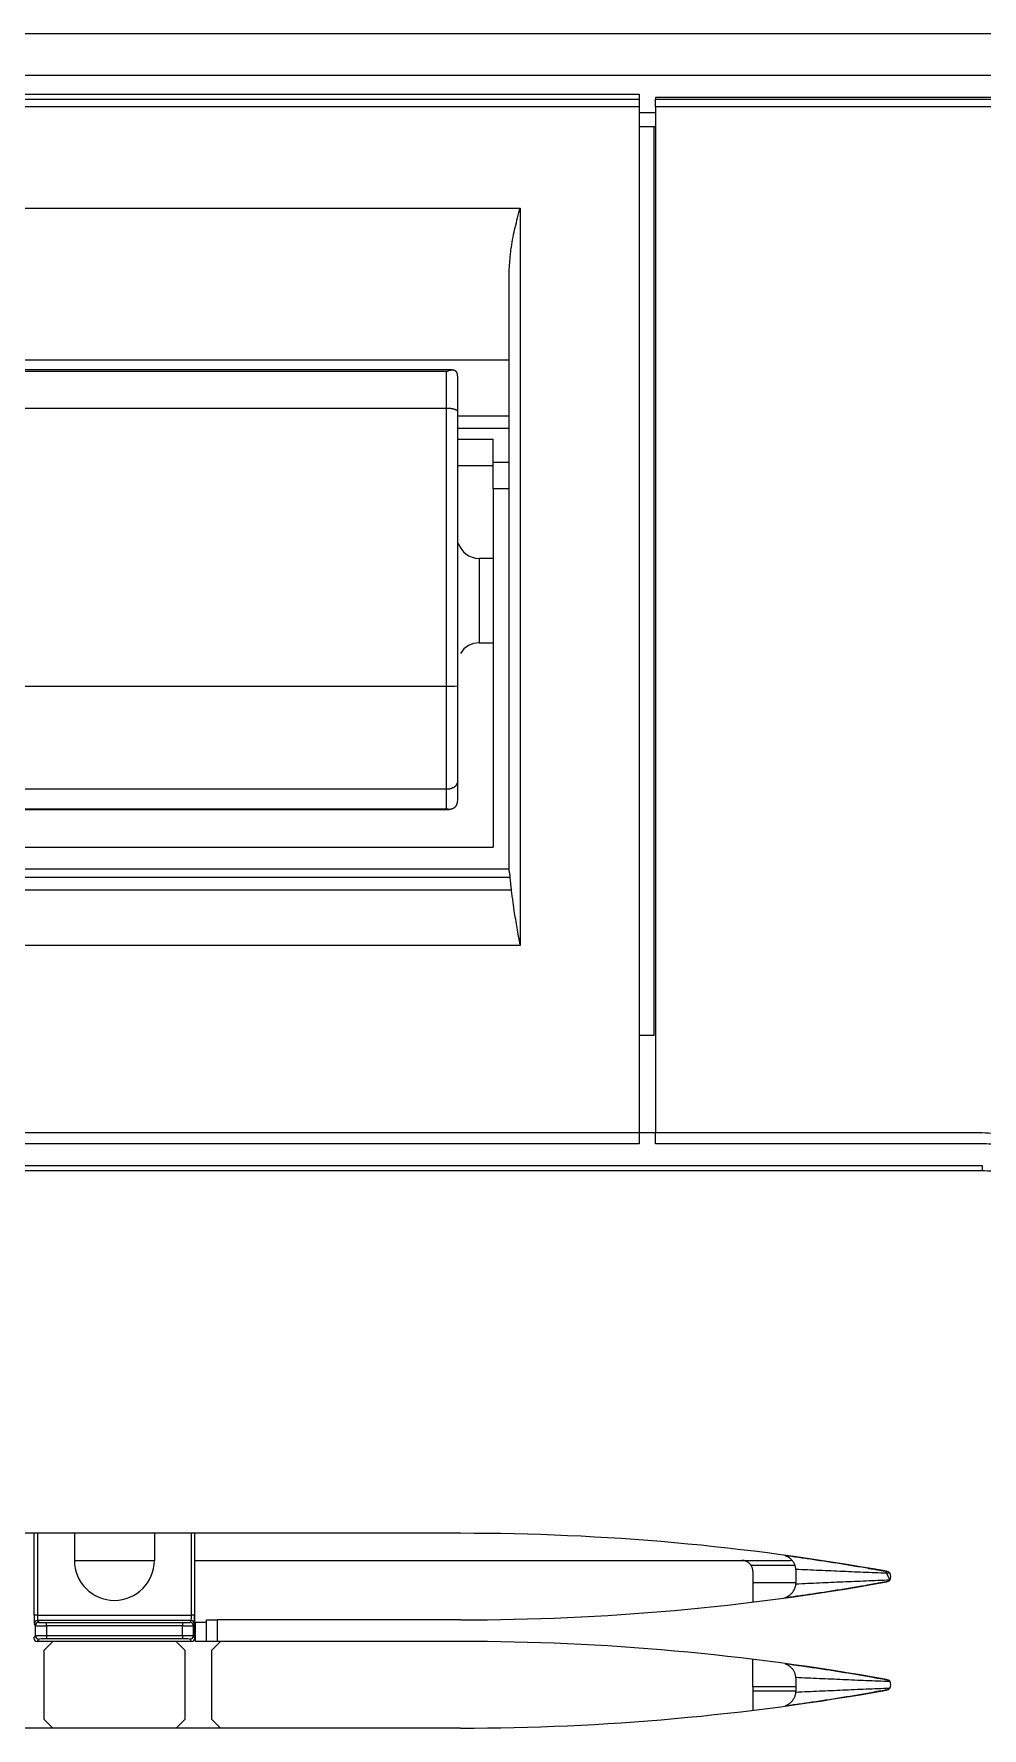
# Model space of a CAD drawing. Header units: metres. Extents: x -101133.8 to -101066.7, y -24899.3 to -24824.7.
# Drawn here: x -101109.7872 to -101109.6996, y -24853.2624 to -24853.1058 of the extents above; entities that cross this region are included whole.
import ezdxf

# ---------------------------------------------------------------- set-up
doc = ezdxf.new("R2010")
doc.units = ezdxf.units.M
doc.header["$LTSCALE"] = 0.2
doc.layers.add('CMT-CVC-MATERIEL', color=30, linetype='Continuous')

# ---------------------------------------------------------------- blocks, each defined once
blk = doc.blocks.new('Cassette 600x600')
at = {"linetype": 'Continuous', "lineweight": 13}
for p, q in [((-19987.53, 565.59), (-20573.93, 565.59)), ((-20573.93, 561.77), (-19987.53, 561.77)), ((-20434.23, 560.01), (-20127.23, 560.01)), ((-20434.23, 559.55), (-20127.23, 559.55)), ((-20127.23, 560.01), (-20127.23, 559.55)), ((-20127.23, 559.55), (-20127.23, 558.84)), ((-19987.53, 559.7), (-20125.73, 559.7)), ((-20125.73, 559.7), (-20125.73, 559.55)), ((-20125.73, 559.55), (-19988.84, 559.55)), ((-20125.73, 558.84), (-20125.73, 559.55)), ((-20127.23, 558.84), (-20434.23, 558.84)), ((-20127.23, 558.84), (-20127.23, 464.01)), ((-20125.73, 558.31), (-20127.23, 558.31)), ((-20125.73, 558.84), (-20125.73, 464.01)), ((-19988.84, 558.84), (-20125.73, 558.84)), ((-20125.83, 557.01), (-20127.23, 557.01)), ((-20125.83, 473.01), (-20125.83, 557.01)), ((-20125.73, 557.01), (-20125.83, 557.01)), ((-20423.23, 549.49), (-20138.23, 549.49)), ((-20138.23, 549.49), (-20138.23, 481.35)), ((-20139.23, 488.26), (-20139.23, 543.91)), ((-20139.23, 535.45), (-20422.23, 535.45)), ((-20144.51, 534.54), (-20416.95, 534.54)), ((-20145.03, 534.38), (-20416.43, 534.38)), ((-20145.03, 531.01), (-20145.03, 534.38)), ((-20144.04, 534.08), (-20144.03, 533.86)), ((-20144.03, 533.86), (-20144.03, 530.71)), ((-20416.43, 531.01), (-20145.03, 531.01)), ((-20145.03, 505.31), (-20145.03, 531.01)), ((-20144.03, 530.71), (-20144.03, 505.34)), ((-20139.23, 530.27), (-20144.03, 530.27)), ((-20139.23, 529.11), (-20144.03, 529.11)), ((-20144.03, 528.12), (-20140.73, 528.12)), ((-20140.73, 526.01), (-20140.73, 528.12)), ((-20144.03, 525.71), (-20140.73, 525.71)), ((-20140.73, 526.01), (-20139.23, 526.01)), ((-20140.73, 523.54), (-20140.73, 526.01)), ((-20140.73, 523.54), (-20140.73, 490.41)), ((-20139.23, 523.54), (-20140.73, 523.54)), ((-20140.73, 517.11), (-20142.03, 517.11)), ((-20142.03, 517.11), (-20142.03, 509.31)), ((-20142.03, 509.31), (-20140.73, 509.31)), ((-20416.43, 505.31), (-20145.03, 505.31)), ((-20145.03, 495.81), (-20145.03, 505.31)), ((-20144.03, 505.34), (-20144.03, 496.41)), ((-20144.03, 496.41), (-20144.03, 494.81)), ((-20416.43, 495.81), (-20145.03, 495.81)), ((-20145.03, 493.96), (-20145.03, 495.81)), ((-20416.69, 493.92), (-20144.77, 493.92)), ((-20416.43, 493.96), (-20145.03, 493.96)), ((-20144.03, 494.81), (-20144.04, 494.63)), ((-20420.73, 490.41), (-20140.73, 490.41)), ((-20139.14, 487.63), (-20422.32, 487.63)), ((-20422.23, 488.41), (-20139.23, 488.41)), ((-20139.04, 486.48), (-20139.14, 487.63)), ((-20422.42, 486.48), (-20139.04, 486.48)), ((-20138.23, 481.35), (-20423.23, 481.35)), ((-20125.83, 473.01), (-20127.23, 473.01)), ((-20127.23, 464.01), (-20434.23, 464.01)), ((-20127.23, 464.01), (-20127.23, 463.01)), ((-20125.73, 464.01), (-20127.23, 464.01)), ((-20125.73, 463.01), (-20125.73, 464.01)), ((-20095.53, 464.01), (-20125.73, 464.01)), ((-20127.23, 463.01), (-20434.23, 463.01)), ((-20104.73, 463.01), (-20125.73, 463.01)), ((-20123.73, 463.01), (-20124.52, 463.01)), ((-20104.73, 463.01), (-20123.73, 463.01)), ((-20095.53, 463.01), (-20104.73, 463.01)), ((-20095.53, 463.01), (-20104.73, 463.01)), ((-20465.93, 461.01), (-20095.53, 461.01)), ((-20095.53, 460.51), (-20465.93, 460.51)), ((-20095.53, 461.01), (-20095.53, 460.51)), ((-20143.73, 427.01), (-20417.73, 427.01)), ((-20183.14, 419.44), (-20183.14, 427.01)), ((-20182.84, 427.01), (-20182.84, 419.44)), ((-20179.43, 427.01), (-20179.43, 424.51)), ((-20172.03, 427.01), (-20172.03, 424.51)), ((-20168.62, 419.44), (-20168.62, 427.01)), ((-20168.32, 427.01), (-20168.32, 419.44)), ((-20168.29, 417.31), (-20168.29, 427.01)), ((-20179.43, 424.51), (-20172.03, 424.51)), ((-20168.29, 424.51), (-20113.23, 424.51)), ((-20113.08, 424.49), (-20113.23, 424.51)), ((-20112.82, 424.02), (-20116.87, 424.02)), ((-20116.73, 423.51), (-20116.73, 422.83)), ((-20116.73, 422.83), (-20116.73, 422.42)), ((-20112.73, 423.53), (-20112.74, 423.7)), ((-20105.73, 423.7), (-20105.73, 423.74)), ((-20105.63, 423.69), (-20105.65, 423.72)), ((-20104.05, 422.72), (-20104.42, 423.47)), ((-20116.73, 422.42), (-20116.73, 420.65)), ((-20112.73, 422.42), (-20116.73, 422.42)), ((-20112.74, 422.31), (-20112.73, 422.48)), ((-20112.23, 421.25), (-20112.23, 421.28)), ((-20105.73, 422.27), (-20105.73, 422.31)), ((-20182.84, 419.44), (-20183.14, 419.44)), ((-20183.02, 418.48), (-20183.13, 418.64)), ((-20183.02, 417.53), (-20183.02, 418.48)), ((-20182.84, 419.44), (-20168.62, 419.44)), ((-20182.83, 418.94), (-20182.72, 418.78)), ((-20168.63, 418.94), (-20182.83, 418.94)), ((-20182.02, 418.76), (-20169.44, 418.76)), ((-20182.02, 418.46), (-20182.02, 418.76)), ((-20169.44, 418.46), (-20182.02, 418.46)), ((-20182.02, 418.46), (-20182.02, 417.55)), ((-20169.44, 418.76), (-20169.44, 418.46)), ((-20169.44, 417.55), (-20169.44, 418.46)), ((-20168.74, 418.78), (-20168.63, 418.94)), ((-20168.32, 419.44), (-20168.62, 419.44)), ((-20168.33, 418.64), (-20168.44, 418.48)), ((-20168.44, 418.48), (-20168.44, 417.53)), ((-20168.23, 417.01), (-20168.23, 418.81)), ((-20168.23, 418.81), (-20167.23, 418.81)), ((-20167.23, 417.01), (-20167.23, 419.01)), ((-20167.23, 419.01), (-20166.23, 419.01)), ((-20166.23, 419.01), (-20166.23, 417.01)), ((-20143.73, 419.01), (-20166.23, 419.01)), ((-20183.17, 417.31), (-20183.02, 417.53)), ((-20182.72, 417.23), (-20182.87, 417.01)), ((-20168.59, 417.01), (-20182.87, 417.01)), ((-20182.23, 416.21), (-20181.43, 417.01)), ((-20182.02, 417.55), (-20182.02, 417.25)), ((-20182.02, 417.55), (-20169.44, 417.55)), ((-20169.44, 417.25), (-20182.02, 417.25)), ((-20170.03, 417.01), (-20169.23, 416.21)), ((-20169.44, 417.55), (-20169.44, 417.25)), ((-20168.59, 417.01), (-20168.74, 417.23)), ((-20168.44, 417.53), (-20168.29, 417.31)), ((-20167.23, 417.01), (-20168.23, 417.01)), ((-20166.23, 417.01), (-20167.23, 417.01)), ((-20166.73, 416.21), (-20165.93, 417.01)), ((-20143.73, 417.01), (-20166.23, 417.01)), ((-20182.23, 409.81), (-20182.23, 416.21)), ((-20169.23, 416.21), (-20169.23, 409.81)), ((-20166.73, 409.81), (-20166.73, 416.21)), ((-20116.73, 412.83), (-20116.73, 415.36)), ((-20112.73, 413.53), (-20112.74, 413.7)), ((-20105.73, 413.7), (-20105.73, 413.74)), ((-20112.73, 412.83), (-20116.73, 412.83)), ((-20116.73, 412.83), (-20116.73, 412.42)), ((-20116.73, 412.42), (-20116.73, 410.65)), ((-20112.73, 412.42), (-20116.73, 412.42)), ((-20112.74, 412.31), (-20112.73, 412.48)), ((-20105.73, 412.27), (-20105.73, 412.31)), ((-20112.23, 411.25), (-20112.23, 411.28)), ((-20143.73, 409.01), (-20417.73, 409.01)), ((-20181.43, 409.01), (-20182.23, 409.81)), ((-20169.23, 409.81), (-20170.03, 409.01)), ((-20165.93, 409.01), (-20166.73, 409.81))]:
    blk.add_line(p, q, dxfattribs=at)
for centre, radius, start, end in [((-20142.03, 519.11), 2, 196.6773, 270), ((-20142.03, 507.31), 2, 90, 149.2042), ((-20144.78, 513.57), 8.27, 268.2687, 275.2085), ((-20143.73, 204.51), 222.5, 79.8125, 90), ((-20175.73, 424.51), 3.7, 180, 0), ((-20117.73, 423.51), 1, 0, 30.9266), ((-20104.46, 423.01), 0.5, 280.1875, 79.8125), ((-20143.73, 641.51), 222.5, 270, 280.1875), ((-20182.83, 418.64), 0.3, 90.0261, 179.9625), ((-20182.72, 418.48), 0.3, 90.0239, 179.9662), ((-20168.74, 418.48), 0.3, 0.0338, 89.9761), ((-20168.63, 418.64), 0.3, 0.0375, 89.9739), ((-20182.72, 417.53), 0.3, 180.0367, 269.9761), ((-20168.74, 417.53), 0.3, 270.0239, 359.9633), ((-20143.73, 194.51), 222.5, 79.8125, 90), ((-20104.46, 413.01), 0.5, 280.1875, 79.8125), ((-20143.73, 631.51), 222.5, 270, 280.1875)]:
    blk.add_arc(centre, radius, start, end, dxfattribs=at)
for centre, major_axis, ratio, start_param, end_param in [((-20183.13, 419.44), (0, 0.8), 0.017455, 1.570796, 3.115413), ((-20182.02, 418.48), (1, 0), 0.01833, 3.159046, 4.712389), ((-20182.83, 419.44), (0, 0.5), 0.027928, 1.570796, 3.115413), ((-20182.02, 418.78), (0.7, 0), 0.026186, 3.159046, 4.712389), ((-20169.44, 418.78), (0.7, 0), 0.026186, 4.712389, 6.265732), ((-20169.44, 418.48), (1, 0), 0.01833, 4.712389, 6.265732), ((-20168.63, 419.44), (0, 0.5), 0.027928, 3.167773, 4.712389), ((-20168.33, 419.44), (0, 0.8), 0.017455, 3.167773, 4.712389), ((-20182.87, 417.31), (-0.166, -0.25), 0.999505, 5.300561, 6.870901), ((-20182.02, 417.53), (1, 0), 0.01833, 1.570796, 3.124139), ((-20182.02, 417.23), (0.7, 0), 0.026186, 1.570796, 3.124139), ((-20169.44, 417.53), (1, 0), 0.01833, 0.017453, 1.570796), ((-20169.44, 417.23), (0.7, 0), 0.026186, 0.017453, 1.570796), ((-20168.59, 417.31), (0.166, -0.25), 0.999505, 5.69547, 7.265809)]:
    blk.add_ellipse(centre, major_axis=major_axis, ratio=ratio, start_param=start_param, end_param=end_param, dxfattribs=at)
for points, knots in [([(-20139.23, 543.91), (-20139.22, 544.07), (-20139.21, 544.24), (-20139.19, 544.41), (-20139.18, 544.57), (-20139.17, 544.74), (-20139.15, 544.91), (-20139.14, 545.08), (-20139.12, 545.25), (-20139.1, 545.41), (-20139.09, 545.57), (-20139.07, 545.7), (-20139.04, 545.91), (-20139.01, 546.15), (-20138.95, 546.5), (-20138.89, 546.81), (-20138.82, 547.13), (-20138.76, 547.42), (-20138.69, 547.71), (-20138.62, 548), (-20138.55, 548.28), (-20138.46, 548.6), (-20138.38, 548.92), (-20138.29, 549.27), (-20138.24, 549.47), (-20138.24, 549.47), (-20138.24, 549.47), (-20138.23, 549.47), (-20138.23, 549.48), (-20138.23, 549.48), (-20138.23, 549.48), (-20138.23, 549.48), (-20138.23, 549.48), (-20138.23, 549.49), (-20138.23, 549.49), (-20138.23, 549.49), (-20138.23, 549.49)], [0, 0, 0, 0, 1, 1, 1, 2, 2, 2, 3, 3, 3, 4, 4, 4, 5, 5, 5, 6, 6, 6, 7, 7, 7, 8, 8, 8, 9, 9, 9, 10, 10, 10, 11, 11, 11, 12, 12, 12, 12]), ([(-20145.03, 534.38), (-20145.03, 534.38), (-20145.03, 534.38), (-20145.03, 534.38), (-20145.03, 534.38), (-20145.03, 534.38), (-20145.03, 534.38), (-20145.03, 534.38), (-20145.03, 534.38), (-20145.03, 534.38), (-20145.03, 534.39), (-20145.03, 534.39), (-20145.02, 534.39), (-20145.02, 534.39), (-20145.02, 534.39), (-20145.01, 534.39), (-20145.01, 534.39), (-20145, 534.4), (-20145, 534.4), (-20144.99, 534.4), (-20144.99, 534.4), (-20144.99, 534.41), (-20144.98, 534.41), (-20144.98, 534.41), (-20144.97, 534.41), (-20144.95, 534.42), (-20144.92, 534.44), (-20144.88, 534.45), (-20144.85, 534.47), (-20144.82, 534.48), (-20144.79, 534.49), (-20144.76, 534.5), (-20144.74, 534.51), (-20144.7, 534.51), (-20144.67, 534.52), (-20144.64, 534.53), (-20144.62, 534.53), (-20144.59, 534.54), (-20144.57, 534.54), (-20144.55, 534.54), (-20144.53, 534.54), (-20144.51, 534.54), (-20144.49, 534.54), (-20144.47, 534.54), (-20144.45, 534.54), (-20144.43, 534.54), (-20144.41, 534.54), (-20144.39, 534.53), (-20144.37, 534.53), (-20144.35, 534.52), (-20144.34, 534.52), (-20144.33, 534.52), (-20144.31, 534.51), (-20144.3, 534.51), (-20144.29, 534.5), (-20144.27, 534.49), (-20144.26, 534.49), (-20144.25, 534.48), (-20144.24, 534.47), (-20144.22, 534.46), (-20144.21, 534.45), (-20144.2, 534.44), (-20144.2, 534.44), (-20144.19, 534.43), (-20144.18, 534.42), (-20144.18, 534.42), (-20144.17, 534.41), (-20144.16, 534.4), (-20144.16, 534.39), (-20144.15, 534.38), (-20144.14, 534.37), (-20144.14, 534.37), (-20144.13, 534.36), (-20144.13, 534.35), (-20144.12, 534.34), (-20144.11, 534.33), (-20144.11, 534.32), (-20144.1, 534.31), (-20144.1, 534.3), (-20144.09, 534.29), (-20144.09, 534.27), (-20144.09, 534.26), (-20144.08, 534.25), (-20144.08, 534.24), (-20144.07, 534.23), (-20144.07, 534.22), (-20144.07, 534.2), (-20144.06, 534.19), (-20144.06, 534.18), (-20144.06, 534.17), (-20144.06, 534.15), (-20144.05, 534.14), (-20144.05, 534.13), (-20144.05, 534.12), (-20144.05, 534.1), (-20144.05, 534.09), (-20144.04, 534.08)], [0, 0, 0, 0, 1, 1, 1, 2, 2, 2, 3, 3, 3, 4, 4, 4, 5, 5, 5, 6, 6, 6, 7, 7, 7, 8, 8, 8, 9, 9, 9, 10, 10, 10, 11, 11, 11, 12, 12, 12, 13, 13, 13, 14, 14, 14, 15, 15, 15, 16, 16, 16, 17, 17, 17, 18, 18, 18, 19, 19, 19, 20, 20, 20, 21, 21, 21, 22, 22, 22, 23, 23, 23, 24, 24, 24, 25, 25, 25, 26, 26, 26, 27, 27, 27, 28, 28, 28, 29, 29, 29, 30, 30, 30, 31, 31, 31, 32, 32, 32, 32]), ([(-20145.03, 531.01), (-20145, 531), (-20144.97, 531), (-20144.95, 531), (-20144.92, 531), (-20144.89, 531), (-20144.86, 531), (-20144.83, 531), (-20144.81, 531), (-20144.78, 531), (-20144.75, 530.99), (-20144.73, 530.99), (-20144.7, 530.99), (-20144.67, 530.99), (-20144.65, 530.98), (-20144.62, 530.98), (-20144.59, 530.98), (-20144.57, 530.97), (-20144.55, 530.97), (-20144.52, 530.96), (-20144.5, 530.96), (-20144.47, 530.96), (-20144.45, 530.95), (-20144.43, 530.95), (-20144.41, 530.94), (-20144.38, 530.94), (-20144.36, 530.93), (-20144.34, 530.92), (-20144.32, 530.92), (-20144.3, 530.91), (-20144.28, 530.91), (-20144.26, 530.9), (-20144.25, 530.89), (-20144.23, 530.89), (-20144.21, 530.88), (-20144.2, 530.87), (-20144.18, 530.87), (-20144.17, 530.86), (-20144.15, 530.85), (-20144.14, 530.85), (-20144.13, 530.84), (-20144.12, 530.83), (-20144.11, 530.82), (-20144.09, 530.82), (-20144.09, 530.81), (-20144.08, 530.8), (-20144.07, 530.79), (-20144.06, 530.78), (-20144.05, 530.78), (-20144.05, 530.77), (-20144.05, 530.77), (-20144.05, 530.77), (-20144.04, 530.76), (-20144.04, 530.76), (-20144.04, 530.75), (-20144.04, 530.75), (-20144.04, 530.75), (-20144.03, 530.74), (-20144.03, 530.74), (-20144.03, 530.73), (-20144.03, 530.73), (-20144.03, 530.73), (-20144.03, 530.73), (-20144.03, 530.72), (-20144.03, 530.72), (-20144.03, 530.72), (-20144.03, 530.72), (-20144.03, 530.72), (-20144.03, 530.72), (-20144.03, 530.72), (-20144.03, 530.72), (-20144.03, 530.71), (-20144.03, 530.71)], [0, 0, 0, 0, 1, 1, 1, 2, 2, 2, 3, 3, 3, 4, 4, 4, 5, 5, 5, 6, 6, 6, 7, 7, 7, 8, 8, 8, 9, 9, 9, 10, 10, 10, 11, 11, 11, 12, 12, 12, 13, 13, 13, 14, 14, 14, 15, 15, 15, 16, 16, 16, 17, 17, 17, 18, 18, 18, 19, 19, 19, 20, 20, 20, 21, 21, 21, 22, 22, 22, 23, 23, 23, 24, 24, 24, 24]), ([(-20145.03, 495.81), (-20145, 495.81), (-20144.97, 495.81), (-20144.95, 495.81), (-20144.92, 495.81), (-20144.89, 495.81), (-20144.86, 495.82), (-20144.83, 495.82), (-20144.81, 495.82), (-20144.78, 495.83), (-20144.75, 495.83), (-20144.73, 495.83), (-20144.7, 495.84), (-20144.67, 495.84), (-20144.65, 495.85), (-20144.62, 495.86), (-20144.59, 495.86), (-20144.57, 495.87), (-20144.55, 495.88), (-20144.52, 495.89), (-20144.5, 495.9), (-20144.47, 495.91), (-20144.45, 495.92), (-20144.43, 495.93), (-20144.41, 495.94), (-20144.38, 495.95), (-20144.36, 495.96), (-20144.34, 495.97), (-20144.32, 495.98), (-20144.3, 495.99), (-20144.28, 496.01), (-20144.26, 496.02), (-20144.25, 496.03), (-20144.23, 496.05), (-20144.21, 496.06), (-20144.2, 496.07), (-20144.18, 496.09), (-20144.17, 496.1), (-20144.15, 496.12), (-20144.14, 496.13), (-20144.13, 496.15), (-20144.12, 496.16), (-20144.11, 496.18), (-20144.09, 496.19), (-20144.09, 496.21), (-20144.08, 496.23), (-20144.07, 496.24), (-20144.06, 496.26), (-20144.05, 496.27), (-20144.05, 496.28), (-20144.05, 496.29), (-20144.05, 496.3), (-20144.04, 496.31), (-20144.04, 496.32), (-20144.04, 496.32), (-20144.04, 496.33), (-20144.04, 496.34), (-20144.03, 496.35), (-20144.03, 496.36), (-20144.03, 496.37), (-20144.03, 496.38), (-20144.03, 496.38), (-20144.03, 496.38), (-20144.03, 496.38), (-20144.03, 496.39), (-20144.03, 496.39), (-20144.03, 496.39), (-20144.03, 496.39), (-20144.03, 496.4), (-20144.03, 496.4), (-20144.03, 496.4), (-20144.03, 496.4), (-20144.03, 496.41)], [0, 0, 0, 0, 1, 1, 1, 2, 2, 2, 3, 3, 3, 4, 4, 4, 5, 5, 5, 6, 6, 6, 7, 7, 7, 8, 8, 8, 9, 9, 9, 10, 10, 10, 11, 11, 11, 12, 12, 12, 13, 13, 13, 14, 14, 14, 15, 15, 15, 16, 16, 16, 17, 17, 17, 18, 18, 18, 19, 19, 19, 20, 20, 20, 21, 21, 21, 22, 22, 22, 23, 23, 23, 24, 24, 24, 24]), ([(-20144.04, 494.63), (-20144.04, 494.62), (-20144.04, 494.6), (-20144.04, 494.59), (-20144.05, 494.58), (-20144.05, 494.57), (-20144.05, 494.55), (-20144.05, 494.54), (-20144.06, 494.53), (-20144.06, 494.52), (-20144.06, 494.51), (-20144.06, 494.49), (-20144.07, 494.48), (-20144.07, 494.47), (-20144.07, 494.45), (-20144.08, 494.44), (-20144.08, 494.43), (-20144.08, 494.42), (-20144.09, 494.4), (-20144.09, 494.39), (-20144.1, 494.38), (-20144.1, 494.37), (-20144.11, 494.36), (-20144.11, 494.34), (-20144.12, 494.33), (-20144.12, 494.32), (-20144.13, 494.31), (-20144.13, 494.3), (-20144.14, 494.28), (-20144.15, 494.27), (-20144.15, 494.26), (-20144.16, 494.25), (-20144.17, 494.24), (-20144.17, 494.23), (-20144.18, 494.22), (-20144.19, 494.21), (-20144.19, 494.2), (-20144.2, 494.19), (-20144.21, 494.17), (-20144.23, 494.16), (-20144.24, 494.14), (-20144.25, 494.13), (-20144.26, 494.12), (-20144.27, 494.11), (-20144.29, 494.09), (-20144.3, 494.08), (-20144.31, 494.07), (-20144.32, 494.06), (-20144.34, 494.05), (-20144.35, 494.04), (-20144.37, 494.03), (-20144.39, 494.02), (-20144.41, 494.01), (-20144.43, 494), (-20144.45, 493.99), (-20144.46, 493.98), (-20144.48, 493.97), (-20144.5, 493.96), (-20144.52, 493.96), (-20144.54, 493.95), (-20144.56, 493.94), (-20144.59, 493.94), (-20144.61, 493.93), (-20144.64, 493.93), (-20144.67, 493.92), (-20144.7, 493.92), (-20144.73, 493.92), (-20144.75, 493.92), (-20144.78, 493.92), (-20144.81, 493.92), (-20144.84, 493.92), (-20144.87, 493.92), (-20144.89, 493.93), (-20144.91, 493.93), (-20144.92, 493.93), (-20144.93, 493.93), (-20144.94, 493.94), (-20144.95, 493.94), (-20144.96, 493.94), (-20144.97, 493.94), (-20144.98, 493.94), (-20144.99, 493.95), (-20145, 493.95), (-20145.02, 493.95), (-20145.02, 493.96), (-20145.03, 493.96), (-20145.03, 493.96), (-20145.03, 493.96), (-20145.03, 493.96), (-20145.03, 493.96), (-20145.03, 493.96), (-20145.03, 493.96), (-20145.03, 493.96), (-20145.03, 493.96), (-20145.03, 493.96), (-20145.03, 493.96), (-20145.03, 493.96)], [0, 0, 0, 0, 1, 1, 1, 2, 2, 2, 3, 3, 3, 4, 4, 4, 5, 5, 5, 6, 6, 6, 7, 7, 7, 8, 8, 8, 9, 9, 9, 10, 10, 10, 11, 11, 11, 12, 12, 12, 13, 13, 13, 14, 14, 14, 15, 15, 15, 16, 16, 16, 17, 17, 17, 18, 18, 18, 19, 19, 19, 20, 20, 20, 21, 21, 21, 22, 22, 22, 23, 23, 23, 24, 24, 24, 25, 25, 25, 26, 26, 26, 27, 27, 27, 28, 28, 28, 29, 29, 29, 30, 30, 30, 31, 31, 31, 32, 32, 32, 32]), ([(-20139.14, 487.63), (-20139.14, 487.65), (-20139.15, 487.68), (-20139.15, 487.71), (-20139.15, 487.73), (-20139.16, 487.76), (-20139.16, 487.79), (-20139.16, 487.81), (-20139.17, 487.84), (-20139.17, 487.86), (-20139.17, 487.89), (-20139.18, 487.91), (-20139.18, 487.94), (-20139.19, 487.96), (-20139.19, 487.98), (-20139.19, 488.01), (-20139.2, 488.03), (-20139.2, 488.05), (-20139.21, 488.07), (-20139.21, 488.09), (-20139.21, 488.11), (-20139.22, 488.13), (-20139.22, 488.15), (-20139.22, 488.17), (-20139.22, 488.19), (-20139.23, 488.19), (-20139.23, 488.2), (-20139.23, 488.2), (-20139.23, 488.21), (-20139.23, 488.22), (-20139.23, 488.22), (-20139.23, 488.23), (-20139.23, 488.24), (-20139.23, 488.24), (-20139.23, 488.25), (-20139.23, 488.25), (-20139.23, 488.26)], [0, 0, 0, 0, 1, 1, 1, 2, 2, 2, 3, 3, 3, 4, 4, 4, 5, 5, 5, 6, 6, 6, 7, 7, 7, 8, 8, 8, 9, 9, 9, 10, 10, 10, 11, 11, 11, 12, 12, 12, 12]), ([(-20138.23, 481.35), (-20138.23, 481.35), (-20138.23, 481.36), (-20138.23, 481.36), (-20138.23, 481.36), (-20138.23, 481.37), (-20138.23, 481.37), (-20138.23, 481.37), (-20138.23, 481.37), (-20138.23, 481.38), (-20138.24, 481.38), (-20138.24, 481.38), (-20138.24, 481.39), (-20138.27, 481.56), (-20138.32, 481.89), (-20138.37, 482.17), (-20138.42, 482.46), (-20138.47, 482.71), (-20138.51, 482.96), (-20138.55, 483.22), (-20138.6, 483.47), (-20138.64, 483.75), (-20138.69, 484.02), (-20138.73, 484.32), (-20138.77, 484.53), (-20138.8, 484.73), (-20138.82, 484.87), (-20138.84, 485.02), (-20138.86, 485.17), (-20138.88, 485.34), (-20138.9, 485.51), (-20138.93, 485.67), (-20138.95, 485.83), (-20138.97, 485.99), (-20138.99, 486.15), (-20139.01, 486.32), (-20139.04, 486.48)], [0, 0, 0, 0, 1, 1, 1, 2, 2, 2, 3, 3, 3, 4, 4, 4, 5, 5, 5, 6, 6, 6, 7, 7, 7, 8, 8, 8, 9, 9, 9, 10, 10, 10, 11, 11, 11, 12, 12, 12, 12]), ([(-20074.73, 443.21), (-20074.74, 443.6), (-20074.76, 444), (-20074.77, 444.4), (-20074.79, 444.8), (-20074.81, 445.21), (-20074.83, 445.6), (-20074.85, 446), (-20074.88, 446.39), (-20074.92, 446.8), (-20074.95, 447.2), (-20075, 447.61), (-20075.05, 447.99), (-20075.1, 448.36), (-20075.15, 448.7), (-20075.22, 449.05), (-20075.28, 449.4), (-20075.35, 449.76), (-20075.43, 450.11), (-20075.51, 450.46), (-20075.6, 450.8), (-20075.7, 451.15), (-20075.8, 451.5), (-20075.91, 451.86), (-20076.02, 452.18), (-20076.13, 452.51), (-20076.24, 452.81), (-20076.36, 453.12), (-20076.48, 453.42), (-20076.6, 453.73), (-20076.74, 454.03), (-20076.88, 454.33), (-20077.02, 454.63), (-20077.17, 454.92), (-20077.33, 455.22), (-20077.49, 455.51), (-20077.66, 455.79), (-20077.82, 456.06), (-20077.99, 456.32), (-20078.17, 456.58), (-20078.34, 456.84), (-20078.53, 457.1), (-20078.72, 457.34), (-20078.92, 457.59), (-20079.12, 457.84), (-20079.33, 458.07), (-20079.53, 458.31), (-20079.75, 458.54), (-20079.97, 458.76), (-20080.2, 458.99), (-20080.43, 459.2), (-20080.66, 459.41), (-20080.9, 459.62), (-20081.14, 459.82), (-20081.39, 460.01), (-20081.64, 460.21), (-20081.9, 460.39), (-20082.15, 460.57), (-20082.41, 460.75), (-20082.67, 460.91), (-20082.95, 461.08), (-20083.23, 461.24), (-20083.52, 461.41), (-20083.81, 461.56), (-20084.11, 461.72), (-20084.4, 461.86), (-20084.71, 461.99), (-20085.01, 462.13), (-20085.31, 462.26), (-20085.62, 462.38), (-20085.92, 462.5), (-20086.22, 462.61), (-20086.55, 462.72), (-20086.88, 462.83), (-20087.23, 462.94), (-20087.58, 463.03), (-20087.93, 463.13), (-20088.28, 463.22), (-20088.63, 463.3), (-20088.98, 463.38), (-20089.33, 463.45), (-20089.68, 463.52), (-20090.03, 463.58), (-20090.37, 463.64), (-20090.75, 463.69), (-20091.12, 463.74), (-20091.53, 463.78), (-20091.94, 463.82), (-20092.34, 463.85), (-20092.73, 463.88), (-20093.13, 463.91), (-20093.53, 463.93), (-20093.93, 463.95), (-20094.33, 463.96), (-20094.73, 463.98), (-20095.13, 463.99), (-20095.53, 464.01)], [0, 0, 0, 0, 1, 1, 1, 2, 2, 2, 3, 3, 3, 4, 4, 4, 5, 5, 5, 6, 6, 6, 7, 7, 7, 8, 8, 8, 9, 9, 9, 10, 10, 10, 11, 11, 11, 12, 12, 12, 13, 13, 13, 14, 14, 14, 15, 15, 15, 16, 16, 16, 17, 17, 17, 18, 18, 18, 19, 19, 19, 20, 20, 20, 21, 21, 21, 22, 22, 22, 23, 23, 23, 24, 24, 24, 25, 25, 25, 26, 26, 26, 27, 27, 27, 28, 28, 28, 29, 29, 29, 30, 30, 30, 31, 31, 31, 32, 32, 32, 32]), ([(-20075.73, 443.21), (-20075.74, 443.59), (-20075.76, 443.97), (-20075.77, 444.36), (-20075.79, 444.74), (-20075.8, 445.13), (-20075.82, 445.51), (-20075.85, 445.89), (-20075.87, 446.28), (-20075.91, 446.66), (-20075.94, 447.04), (-20075.98, 447.42), (-20076.03, 447.81), (-20076.08, 448.19), (-20076.15, 448.58), (-20076.22, 448.98), (-20076.29, 449.37), (-20076.38, 449.76), (-20076.47, 450.14), (-20076.56, 450.51), (-20076.66, 450.88), (-20076.78, 451.28), (-20076.9, 451.68), (-20077.05, 452.1), (-20077.15, 452.4), (-20077.24, 452.64), (-20077.31, 452.81), (-20077.38, 452.99), (-20077.46, 453.17), (-20077.54, 453.37), (-20077.63, 453.57), (-20077.72, 453.76), (-20077.8, 453.95), (-20077.9, 454.14), (-20077.99, 454.32), (-20078.08, 454.51), (-20078.19, 454.7), (-20078.29, 454.88), (-20078.39, 455.07), (-20078.5, 455.25), (-20078.62, 455.44), (-20078.73, 455.62), (-20078.85, 455.8), (-20078.97, 455.98), (-20079.09, 456.16), (-20079.21, 456.33), (-20079.34, 456.51), (-20079.47, 456.68), (-20079.6, 456.85), (-20079.73, 457.01), (-20079.87, 457.17), (-20080, 457.33), (-20080.14, 457.49), (-20080.28, 457.64), (-20080.43, 457.8), (-20080.57, 457.95), (-20080.72, 458.1), (-20080.87, 458.24), (-20081.02, 458.39), (-20081.17, 458.53), (-20081.34, 458.67), (-20081.5, 458.81), (-20081.66, 458.95), (-20081.83, 459.09), (-20082, 459.22), (-20082.18, 459.36), (-20082.35, 459.48), (-20082.53, 459.61), (-20082.71, 459.74), (-20082.89, 459.86), (-20083.06, 459.97), (-20083.24, 460.08), (-20083.44, 460.2), (-20083.63, 460.32), (-20083.86, 460.45), (-20084.07, 460.57), (-20084.29, 460.69), (-20084.51, 460.8), (-20084.73, 460.9), (-20084.95, 461.01), (-20085.17, 461.11), (-20085.4, 461.21), (-20085.62, 461.31), (-20085.85, 461.4), (-20086.08, 461.49), (-20086.31, 461.58), (-20086.55, 461.66), (-20086.79, 461.74), (-20087.03, 461.82), (-20087.27, 461.9), (-20087.51, 461.97), (-20087.76, 462.04), (-20088, 462.11), (-20088.24, 462.17), (-20088.49, 462.23), (-20088.72, 462.29), (-20088.98, 462.35), (-20089.24, 462.41), (-20089.51, 462.46), (-20089.78, 462.52), (-20090.05, 462.57), (-20090.32, 462.61), (-20090.59, 462.65), (-20090.86, 462.7), (-20091.13, 462.73), (-20091.4, 462.77), (-20091.67, 462.8), (-20091.94, 462.83), (-20092.22, 462.85), (-20092.49, 462.88), (-20092.77, 462.9), (-20093.04, 462.92), (-20093.32, 462.93), (-20093.59, 462.95), (-20093.87, 462.96), (-20094.15, 462.97), (-20094.42, 462.98), (-20094.7, 462.98), (-20094.98, 462.99), (-20095.25, 463), (-20095.53, 463.01)], [0, 0, 0, 0, 1, 1, 1, 2, 2, 2, 3, 3, 3, 4, 4, 4, 5, 5, 5, 6, 6, 6, 7, 7, 7, 8, 8, 8, 9, 9, 9, 10, 10, 10, 11, 11, 11, 12, 12, 12, 13, 13, 13, 14, 14, 14, 15, 15, 15, 16, 16, 16, 17, 17, 17, 18, 18, 18, 19, 19, 19, 20, 20, 20, 21, 21, 21, 22, 22, 22, 23, 23, 23, 24, 24, 24, 25, 25, 25, 26, 26, 26, 27, 27, 27, 28, 28, 28, 29, 29, 29, 30, 30, 30, 31, 31, 31, 32, 32, 32, 33, 33, 33, 34, 34, 34, 35, 35, 35, 36, 36, 36, 37, 37, 37, 38, 38, 38, 39, 39, 39, 40, 40, 40, 40]), ([(-20078.23, 443.21), (-20078.24, 443.49), (-20078.24, 443.78), (-20078.25, 444.06), (-20078.26, 444.35), (-20078.27, 444.63), (-20078.28, 444.92), (-20078.3, 445.2), (-20078.31, 445.49), (-20078.33, 445.77), (-20078.35, 446.06), (-20078.37, 446.34), (-20078.4, 446.62), (-20078.43, 446.91), (-20078.47, 447.19), (-20078.51, 447.47), (-20078.55, 447.76), (-20078.59, 448.04), (-20078.64, 448.32), (-20078.69, 448.6), (-20078.75, 448.87), (-20078.81, 449.16), (-20078.88, 449.45), (-20078.95, 449.75), (-20079.01, 449.99), (-20079.08, 450.22), (-20079.12, 450.39), (-20079.18, 450.57), (-20079.24, 450.76), (-20079.3, 450.96), (-20079.37, 451.15), (-20079.43, 451.35), (-20079.5, 451.54), (-20079.57, 451.73), (-20079.64, 451.92), (-20079.72, 452.1), (-20079.8, 452.29), (-20079.88, 452.48), (-20079.96, 452.66), (-20080.05, 452.85), (-20080.14, 453.03), (-20080.23, 453.21), (-20080.32, 453.39), (-20080.42, 453.57), (-20080.51, 453.74), (-20080.62, 453.92), (-20080.72, 454.1), (-20080.84, 454.27), (-20080.94, 454.44), (-20081.05, 454.6), (-20081.15, 454.74), (-20081.26, 454.89), (-20081.36, 455.04), (-20081.48, 455.18), (-20081.59, 455.33), (-20081.71, 455.47), (-20081.83, 455.61), (-20081.95, 455.75), (-20082.07, 455.89), (-20082.19, 456.02), (-20082.32, 456.15), (-20082.45, 456.29), (-20082.58, 456.42), (-20082.71, 456.54), (-20082.85, 456.67), (-20082.99, 456.79), (-20083.13, 456.91), (-20083.27, 457.03), (-20083.41, 457.15), (-20083.55, 457.26), (-20083.7, 457.37), (-20083.85, 457.48), (-20084, 457.59), (-20084.15, 457.69), (-20084.3, 457.79), (-20084.45, 457.89), (-20084.6, 457.99), (-20084.76, 458.08), (-20084.92, 458.18), (-20085.07, 458.27), (-20085.23, 458.35), (-20085.4, 458.44), (-20085.56, 458.52), (-20085.72, 458.6), (-20085.88, 458.68), (-20086.05, 458.76), (-20086.22, 458.84), (-20086.38, 458.91), (-20086.55, 458.98), (-20086.72, 459.05), (-20086.89, 459.12), (-20087.06, 459.18), (-20087.24, 459.25), (-20087.4, 459.31), (-20087.56, 459.36), (-20087.71, 459.41), (-20087.92, 459.48), (-20088.17, 459.56), (-20088.52, 459.66), (-20088.84, 459.75), (-20089.17, 459.84), (-20089.47, 459.91), (-20089.78, 459.97), (-20090.09, 460.04), (-20090.41, 460.1), (-20090.73, 460.15), (-20091.04, 460.2), (-20091.36, 460.24), (-20091.68, 460.28), (-20092, 460.32), (-20092.32, 460.35), (-20092.64, 460.37), (-20092.96, 460.4), (-20093.28, 460.42), (-20093.6, 460.44), (-20093.92, 460.45), (-20094.24, 460.46), (-20094.57, 460.48), (-20094.89, 460.49), (-20095.21, 460.5), (-20095.53, 460.51)], [0, 0, 0, 0, 1, 1, 1, 2, 2, 2, 3, 3, 3, 4, 4, 4, 5, 5, 5, 6, 6, 6, 7, 7, 7, 8, 8, 8, 9, 9, 9, 10, 10, 10, 11, 11, 11, 12, 12, 12, 13, 13, 13, 14, 14, 14, 15, 15, 15, 16, 16, 16, 17, 17, 17, 18, 18, 18, 19, 19, 19, 20, 20, 20, 21, 21, 21, 22, 22, 22, 23, 23, 23, 24, 24, 24, 25, 25, 25, 26, 26, 26, 27, 27, 27, 28, 28, 28, 29, 29, 29, 30, 30, 30, 31, 31, 31, 32, 32, 32, 33, 33, 33, 34, 34, 34, 35, 35, 35, 36, 36, 36, 37, 37, 37, 38, 38, 38, 39, 39, 39, 40, 40, 40, 40]), ([(-20116.87, 424.02), (-20116.87, 424.02), (-20116.88, 424.03), (-20116.88, 424.03), (-20116.88, 424.04), (-20116.88, 424.04), (-20116.89, 424.04), (-20116.89, 424.05), (-20116.89, 424.05), (-20116.9, 424.06), (-20116.9, 424.06), (-20116.9, 424.07), (-20116.91, 424.07), (-20116.91, 424.08), (-20116.92, 424.09), (-20116.92, 424.09), (-20116.92, 424.1), (-20116.93, 424.1), (-20116.94, 424.11), (-20116.94, 424.12), (-20116.95, 424.13), (-20116.95, 424.13), (-20116.96, 424.14), (-20116.96, 424.15), (-20116.97, 424.16), (-20116.98, 424.16), (-20116.98, 424.17), (-20116.99, 424.18), (-20117, 424.19), (-20117.01, 424.2), (-20117.02, 424.2), (-20117.02, 424.21), (-20117.03, 424.22), (-20117.04, 424.23), (-20117.05, 424.24), (-20117.05, 424.24), (-20117.07, 424.25), (-20117.08, 424.26), (-20117.09, 424.28), (-20117.11, 424.29), (-20117.12, 424.3), (-20117.14, 424.31), (-20117.15, 424.32), (-20117.17, 424.33), (-20117.18, 424.34), (-20117.2, 424.35), (-20117.21, 424.36), (-20117.23, 424.37), (-20117.24, 424.38), (-20117.26, 424.39), (-20117.29, 424.4), (-20117.31, 424.41), (-20117.34, 424.43), (-20117.36, 424.44), (-20117.38, 424.44), (-20117.41, 424.45), (-20117.43, 424.46), (-20117.46, 424.47), (-20117.48, 424.48), (-20117.51, 424.48), (-20117.53, 424.49), (-20117.55, 424.49), (-20117.57, 424.49), (-20117.58, 424.49), (-20117.6, 424.49), (-20117.61, 424.5), (-20117.63, 424.5), (-20117.65, 424.5), (-20117.66, 424.5), (-20117.68, 424.5), (-20117.7, 424.5), (-20117.71, 424.5), (-20117.73, 424.51)], [0, 0, 0, 0, 1, 1, 1, 2, 2, 2, 3, 3, 3, 4, 4, 4, 5, 5, 5, 6, 6, 6, 7, 7, 7, 8, 8, 8, 9, 9, 9, 10, 10, 10, 11, 11, 11, 12, 12, 12, 13, 13, 13, 14, 14, 14, 15, 15, 15, 16, 16, 16, 17, 17, 17, 18, 18, 18, 19, 19, 19, 20, 20, 20, 21, 21, 21, 22, 22, 22, 23, 23, 23, 24, 24, 24, 24]), ([(-20104.2, 423.43), (-20104.32, 423.45), (-20104.44, 423.47), (-20104.56, 423.5), (-20104.68, 423.52), (-20104.8, 423.54), (-20104.92, 423.56), (-20105.04, 423.58), (-20105.16, 423.6), (-20105.27, 423.62), (-20105.38, 423.64), (-20105.48, 423.66), (-20105.63, 423.68), (-20105.82, 423.72), (-20106.08, 423.76), (-20106.33, 423.81), (-20106.57, 423.85), (-20106.8, 423.89), (-20107.03, 423.92), (-20107.26, 423.96), (-20107.49, 424), (-20107.73, 424.04), (-20107.96, 424.08), (-20108.19, 424.12), (-20108.43, 424.15), (-20108.66, 424.19), (-20108.89, 424.23), (-20109.13, 424.27), (-20109.36, 424.3), (-20109.59, 424.34), (-20109.83, 424.38), (-20110.06, 424.41), (-20110.29, 424.45), (-20110.53, 424.48), (-20110.77, 424.52), (-20111.01, 424.56), (-20111.23, 424.59), (-20111.45, 424.62), (-20111.65, 424.65), (-20111.86, 424.68), (-20112.06, 424.71), (-20112.28, 424.74), (-20112.49, 424.77), (-20112.7, 424.8), (-20112.9, 424.83), (-20113.11, 424.86), (-20113.32, 424.89), (-20113.53, 424.92), (-20113.74, 424.95)], [0, 0, 0, 0, 1, 1, 1, 2, 2, 2, 3, 3, 3, 4, 4, 4, 5, 5, 5, 6, 6, 6, 7, 7, 7, 8, 8, 8, 9, 9, 9, 10, 10, 10, 11, 11, 11, 12, 12, 12, 13, 13, 13, 14, 14, 14, 15, 15, 15, 16, 16, 16, 16]), ([(-20112.74, 423.7), (-20112.75, 423.73), (-20112.75, 423.76), (-20112.76, 423.79), (-20112.76, 423.82), (-20112.77, 423.86), (-20112.78, 423.89), (-20112.79, 423.92), (-20112.79, 423.95), (-20112.8, 423.98), (-20112.81, 424.01), (-20112.82, 424.04), (-20112.83, 424.07), (-20112.84, 424.11), (-20112.86, 424.15), (-20112.88, 424.19), (-20112.9, 424.23), (-20112.92, 424.26), (-20112.94, 424.3), (-20112.97, 424.34), (-20112.99, 424.37), (-20113.02, 424.41), (-20113.05, 424.45), (-20113.08, 424.49), (-20113.11, 424.52), (-20113.13, 424.55), (-20113.15, 424.57), (-20113.18, 424.6), (-20113.2, 424.62), (-20113.23, 424.65), (-20113.26, 424.67), (-20113.28, 424.7), (-20113.31, 424.72), (-20113.34, 424.74), (-20113.38, 424.76), (-20113.41, 424.79), (-20113.44, 424.8), (-20113.47, 424.82), (-20113.49, 424.83), (-20113.51, 424.84), (-20113.53, 424.85), (-20113.56, 424.87), (-20113.59, 424.88), (-20113.61, 424.89), (-20113.64, 424.9), (-20113.66, 424.91), (-20113.69, 424.92), (-20113.71, 424.93), (-20113.74, 424.95)], [0, 0, 0, 0, 1, 1, 1, 2, 2, 2, 3, 3, 3, 4, 4, 4, 5, 5, 5, 6, 6, 6, 7, 7, 7, 8, 8, 8, 9, 9, 9, 10, 10, 10, 11, 11, 11, 12, 12, 12, 13, 13, 13, 14, 14, 14, 15, 15, 15, 16, 16, 16, 16]), ([(-20112.74, 423.7), (-20112.38, 423.68), (-20112.02, 423.67), (-20111.66, 423.65), (-20111.3, 423.64), (-20110.94, 423.62), (-20110.57, 423.6), (-20110.21, 423.59), (-20109.85, 423.57), (-20109.49, 423.56), (-20109.13, 423.54), (-20108.77, 423.52), (-20108.41, 423.51), (-20108.05, 423.49), (-20107.69, 423.48), (-20107.33, 423.46), (-20106.97, 423.45), (-20106.61, 423.43), (-20106.25, 423.42), (-20105.89, 423.4), (-20105.53, 423.39), (-20105.17, 423.38), (-20104.81, 423.36), (-20104.45, 423.35), (-20104.09, 423.33)], [0, 0, 0, 0, 1, 1, 1, 2, 2, 2, 3, 3, 3, 4, 4, 4, 5, 5, 5, 6, 6, 6, 7, 7, 7, 8, 8, 8, 8]), ([(-20112.73, 422.48), (-20112.73, 422.5), (-20112.73, 422.52), (-20112.73, 422.54), (-20112.73, 422.56), (-20112.73, 422.59), (-20112.73, 422.61), (-20112.73, 422.63), (-20112.73, 422.65), (-20112.73, 422.67), (-20112.73, 422.69), (-20112.73, 422.71), (-20112.73, 422.73), (-20112.73, 422.75), (-20112.73, 422.78), (-20112.73, 422.8), (-20112.73, 422.82), (-20112.73, 422.84), (-20112.73, 422.87), (-20112.73, 422.89), (-20112.73, 422.91), (-20112.73, 422.94), (-20112.73, 422.96), (-20112.73, 422.98), (-20112.73, 423), (-20112.73, 423.03), (-20112.73, 423.05), (-20112.73, 423.07), (-20112.73, 423.1), (-20112.73, 423.12), (-20112.73, 423.14), (-20112.73, 423.16), (-20112.73, 423.19), (-20112.73, 423.21), (-20112.73, 423.23), (-20112.73, 423.25), (-20112.73, 423.28), (-20112.73, 423.3), (-20112.73, 423.32), (-20112.73, 423.34), (-20112.73, 423.36), (-20112.73, 423.38), (-20112.73, 423.4), (-20112.73, 423.42), (-20112.73, 423.45), (-20112.73, 423.47), (-20112.73, 423.49), (-20112.73, 423.51), (-20112.73, 423.53)], [0, 0, 0, 0, 1, 1, 1, 2, 2, 2, 3, 3, 3, 4, 4, 4, 5, 5, 5, 6, 6, 6, 7, 7, 7, 8, 8, 8, 9, 9, 9, 10, 10, 10, 11, 11, 11, 12, 12, 12, 13, 13, 13, 14, 14, 14, 15, 15, 15, 16, 16, 16, 16]), ([(-20113.74, 421.06), (-20113.53, 421.09), (-20113.32, 421.12), (-20113.11, 421.15), (-20112.9, 421.18), (-20112.7, 421.21), (-20112.49, 421.24), (-20112.28, 421.27), (-20112.06, 421.3), (-20111.86, 421.33), (-20111.65, 421.36), (-20111.45, 421.39), (-20111.23, 421.42), (-20111.01, 421.45), (-20110.77, 421.49), (-20110.53, 421.53), (-20110.29, 421.56), (-20110.06, 421.6), (-20109.83, 421.63), (-20109.59, 421.67), (-20109.36, 421.71), (-20109.13, 421.74), (-20108.89, 421.78), (-20108.66, 421.82), (-20108.43, 421.86), (-20108.19, 421.89), (-20107.96, 421.93), (-20107.73, 421.97), (-20107.49, 422.01), (-20107.26, 422.05), (-20107.03, 422.09), (-20106.8, 422.12), (-20106.57, 422.16), (-20106.33, 422.2), (-20106.08, 422.25), (-20105.82, 422.29), (-20105.63, 422.33), (-20105.48, 422.35), (-20105.38, 422.37), (-20105.27, 422.39), (-20105.16, 422.41), (-20105.04, 422.43), (-20104.92, 422.45), (-20104.8, 422.47), (-20104.68, 422.49), (-20104.56, 422.51), (-20104.44, 422.54), (-20104.32, 422.56), (-20104.2, 422.58)], [0, 0, 0, 0, 1, 1, 1, 2, 2, 2, 3, 3, 3, 4, 4, 4, 5, 5, 5, 6, 6, 6, 7, 7, 7, 8, 8, 8, 9, 9, 9, 10, 10, 10, 11, 11, 11, 12, 12, 12, 13, 13, 13, 14, 14, 14, 15, 15, 15, 16, 16, 16, 16]), ([(-20113.74, 421.06), (-20113.73, 421.07), (-20113.72, 421.07), (-20113.72, 421.07), (-20113.71, 421.08), (-20113.7, 421.08), (-20113.69, 421.08), (-20113.68, 421.09), (-20113.68, 421.09), (-20113.67, 421.09), (-20113.66, 421.09), (-20113.65, 421.1), (-20113.65, 421.1), (-20113.62, 421.11), (-20113.59, 421.13), (-20113.56, 421.14), (-20113.53, 421.16), (-20113.5, 421.17), (-20113.48, 421.19), (-20113.45, 421.2), (-20113.42, 421.22), (-20113.4, 421.24), (-20113.37, 421.25), (-20113.35, 421.27), (-20113.32, 421.29), (-20113.29, 421.31), (-20113.26, 421.34), (-20113.23, 421.37), (-20113.19, 421.4), (-20113.17, 421.42), (-20113.14, 421.45), (-20113.11, 421.48), (-20113.09, 421.51), (-20113.06, 421.54), (-20113.04, 421.57), (-20113.02, 421.6), (-20112.99, 421.64), (-20112.97, 421.67), (-20112.94, 421.72), (-20112.91, 421.77), (-20112.89, 421.81), (-20112.86, 421.86), (-20112.85, 421.9), (-20112.83, 421.95), (-20112.81, 421.99), (-20112.8, 422.04), (-20112.78, 422.09), (-20112.77, 422.14), (-20112.76, 422.18), (-20112.76, 422.19), (-20112.76, 422.2), (-20112.76, 422.21), (-20112.75, 422.22), (-20112.75, 422.23), (-20112.75, 422.24), (-20112.75, 422.26), (-20112.75, 422.27), (-20112.74, 422.28), (-20112.74, 422.29), (-20112.74, 422.3), (-20112.74, 422.31)], [0, 0, 0, 0, 1, 1, 1, 2, 2, 2, 3, 3, 3, 4, 4, 4, 5, 5, 5, 6, 6, 6, 7, 7, 7, 8, 8, 8, 9, 9, 9, 10, 10, 10, 11, 11, 11, 12, 12, 12, 13, 13, 13, 14, 14, 14, 15, 15, 15, 16, 16, 16, 17, 17, 17, 18, 18, 18, 19, 19, 19, 20, 20, 20, 20]), ([(-20104.09, 422.68), (-20104.45, 422.66), (-20104.81, 422.65), (-20105.17, 422.64), (-20105.53, 422.62), (-20105.89, 422.61), (-20106.25, 422.59), (-20106.61, 422.58), (-20106.97, 422.56), (-20107.33, 422.55), (-20107.69, 422.53), (-20108.05, 422.52), (-20108.41, 422.5), (-20108.77, 422.49), (-20109.13, 422.47), (-20109.49, 422.45), (-20109.85, 422.44), (-20110.21, 422.42), (-20110.57, 422.41), (-20110.94, 422.39), (-20111.3, 422.37), (-20111.66, 422.36), (-20112.02, 422.34), (-20112.38, 422.33), (-20112.74, 422.31)], [0, 0, 0, 0, 1, 1, 1, 2, 2, 2, 3, 3, 3, 4, 4, 4, 5, 5, 5, 6, 6, 6, 7, 7, 7, 8, 8, 8, 8]), ([(-20104.2, 413.43), (-20104.32, 413.45), (-20104.44, 413.47), (-20104.56, 413.5), (-20104.68, 413.52), (-20104.8, 413.54), (-20104.92, 413.56), (-20105.04, 413.58), (-20105.16, 413.6), (-20105.27, 413.62), (-20105.38, 413.64), (-20105.48, 413.66), (-20105.63, 413.68), (-20105.82, 413.72), (-20106.08, 413.76), (-20106.33, 413.81), (-20106.57, 413.85), (-20106.8, 413.89), (-20107.03, 413.92), (-20107.26, 413.96), (-20107.49, 414), (-20107.73, 414.04), (-20107.96, 414.08), (-20108.19, 414.12), (-20108.43, 414.15), (-20108.66, 414.19), (-20108.89, 414.23), (-20109.13, 414.27), (-20109.36, 414.3), (-20109.59, 414.34), (-20109.83, 414.38), (-20110.06, 414.41), (-20110.29, 414.45), (-20110.53, 414.48), (-20110.77, 414.52), (-20111.01, 414.56), (-20111.23, 414.59), (-20111.45, 414.62), (-20111.65, 414.65), (-20111.86, 414.68), (-20112.06, 414.71), (-20112.28, 414.74), (-20112.49, 414.77), (-20112.7, 414.8), (-20112.9, 414.83), (-20113.11, 414.86), (-20113.32, 414.89), (-20113.53, 414.92), (-20113.74, 414.95)], [0, 0, 0, 0, 1, 1, 1, 2, 2, 2, 3, 3, 3, 4, 4, 4, 5, 5, 5, 6, 6, 6, 7, 7, 7, 8, 8, 8, 9, 9, 9, 10, 10, 10, 11, 11, 11, 12, 12, 12, 13, 13, 13, 14, 14, 14, 15, 15, 15, 16, 16, 16, 16]), ([(-20112.74, 413.7), (-20112.75, 413.73), (-20112.75, 413.76), (-20112.76, 413.79), (-20112.76, 413.82), (-20112.77, 413.86), (-20112.78, 413.89), (-20112.79, 413.92), (-20112.79, 413.95), (-20112.8, 413.98), (-20112.81, 414.01), (-20112.82, 414.04), (-20112.83, 414.07), (-20112.84, 414.11), (-20112.86, 414.15), (-20112.88, 414.19), (-20112.9, 414.23), (-20112.92, 414.26), (-20112.94, 414.3), (-20112.97, 414.34), (-20112.99, 414.37), (-20113.02, 414.41), (-20113.05, 414.45), (-20113.08, 414.49), (-20113.11, 414.52), (-20113.13, 414.55), (-20113.15, 414.57), (-20113.18, 414.6), (-20113.2, 414.62), (-20113.23, 414.65), (-20113.26, 414.67), (-20113.28, 414.7), (-20113.31, 414.72), (-20113.34, 414.74), (-20113.38, 414.76), (-20113.41, 414.79), (-20113.44, 414.8), (-20113.47, 414.82), (-20113.49, 414.83), (-20113.51, 414.84), (-20113.53, 414.85), (-20113.56, 414.87), (-20113.59, 414.88), (-20113.61, 414.89), (-20113.64, 414.9), (-20113.66, 414.91), (-20113.69, 414.92), (-20113.71, 414.93), (-20113.74, 414.95)], [0, 0, 0, 0, 1, 1, 1, 2, 2, 2, 3, 3, 3, 4, 4, 4, 5, 5, 5, 6, 6, 6, 7, 7, 7, 8, 8, 8, 9, 9, 9, 10, 10, 10, 11, 11, 11, 12, 12, 12, 13, 13, 13, 14, 14, 14, 15, 15, 15, 16, 16, 16, 16]), ([(-20112.74, 413.7), (-20112.38, 413.68), (-20112.02, 413.67), (-20111.66, 413.65), (-20111.3, 413.64), (-20110.94, 413.62), (-20110.57, 413.6), (-20110.21, 413.59), (-20109.85, 413.57), (-20109.49, 413.56), (-20109.13, 413.54), (-20108.77, 413.52), (-20108.41, 413.51), (-20108.05, 413.49), (-20107.69, 413.48), (-20107.33, 413.46), (-20106.97, 413.45), (-20106.61, 413.43), (-20106.25, 413.42), (-20105.89, 413.4), (-20105.53, 413.39), (-20105.17, 413.37), (-20104.81, 413.36), (-20104.45, 413.35), (-20104.09, 413.33)], [0, 0, 0, 0, 1, 1, 1, 2, 2, 2, 3, 3, 3, 4, 4, 4, 5, 5, 5, 6, 6, 6, 7, 7, 7, 8, 8, 8, 8]), ([(-20112.73, 412.48), (-20112.73, 412.5), (-20112.73, 412.52), (-20112.73, 412.54), (-20112.73, 412.56), (-20112.73, 412.59), (-20112.73, 412.61), (-20112.73, 412.63), (-20112.73, 412.65), (-20112.73, 412.67), (-20112.73, 412.69), (-20112.73, 412.71), (-20112.73, 412.73), (-20112.73, 412.75), (-20112.73, 412.78), (-20112.73, 412.8), (-20112.73, 412.82), (-20112.73, 412.84), (-20112.73, 412.87), (-20112.73, 412.89), (-20112.73, 412.91), (-20112.73, 412.94), (-20112.73, 412.96), (-20112.73, 412.98), (-20112.73, 413), (-20112.73, 413.03), (-20112.73, 413.05), (-20112.73, 413.07), (-20112.73, 413.1), (-20112.73, 413.12), (-20112.73, 413.14), (-20112.73, 413.16), (-20112.73, 413.19), (-20112.73, 413.21), (-20112.73, 413.23), (-20112.73, 413.25), (-20112.73, 413.28), (-20112.73, 413.3), (-20112.73, 413.32), (-20112.73, 413.34), (-20112.73, 413.36), (-20112.73, 413.38), (-20112.73, 413.4), (-20112.73, 413.42), (-20112.73, 413.45), (-20112.73, 413.47), (-20112.73, 413.49), (-20112.73, 413.51), (-20112.73, 413.53)], [0, 0, 0, 0, 1, 1, 1, 2, 2, 2, 3, 3, 3, 4, 4, 4, 5, 5, 5, 6, 6, 6, 7, 7, 7, 8, 8, 8, 9, 9, 9, 10, 10, 10, 11, 11, 11, 12, 12, 12, 13, 13, 13, 14, 14, 14, 15, 15, 15, 16, 16, 16, 16]), ([(-20113.74, 411.06), (-20113.53, 411.09), (-20113.32, 411.12), (-20113.11, 411.15), (-20112.9, 411.18), (-20112.7, 411.21), (-20112.49, 411.24), (-20112.28, 411.27), (-20112.06, 411.3), (-20111.86, 411.33), (-20111.65, 411.36), (-20111.45, 411.39), (-20111.23, 411.42), (-20111.01, 411.45), (-20110.77, 411.49), (-20110.53, 411.53), (-20110.29, 411.56), (-20110.06, 411.6), (-20109.83, 411.63), (-20109.59, 411.67), (-20109.36, 411.71), (-20109.13, 411.74), (-20108.89, 411.78), (-20108.66, 411.82), (-20108.43, 411.86), (-20108.19, 411.89), (-20107.96, 411.93), (-20107.73, 411.97), (-20107.49, 412.01), (-20107.26, 412.05), (-20107.03, 412.09), (-20106.8, 412.12), (-20106.57, 412.16), (-20106.33, 412.2), (-20106.08, 412.25), (-20105.82, 412.29), (-20105.63, 412.33), (-20105.48, 412.35), (-20105.38, 412.37), (-20105.27, 412.39), (-20105.16, 412.41), (-20105.04, 412.43), (-20104.92, 412.45), (-20104.8, 412.47), (-20104.68, 412.49), (-20104.56, 412.51), (-20104.44, 412.54), (-20104.32, 412.56), (-20104.2, 412.58)], [0, 0, 0, 0, 1, 1, 1, 2, 2, 2, 3, 3, 3, 4, 4, 4, 5, 5, 5, 6, 6, 6, 7, 7, 7, 8, 8, 8, 9, 9, 9, 10, 10, 10, 11, 11, 11, 12, 12, 12, 13, 13, 13, 14, 14, 14, 15, 15, 15, 16, 16, 16, 16]), ([(-20113.74, 411.06), (-20113.73, 411.07), (-20113.72, 411.07), (-20113.72, 411.07), (-20113.71, 411.08), (-20113.7, 411.08), (-20113.69, 411.08), (-20113.68, 411.09), (-20113.68, 411.09), (-20113.67, 411.09), (-20113.66, 411.09), (-20113.65, 411.1), (-20113.65, 411.1), (-20113.62, 411.11), (-20113.59, 411.13), (-20113.56, 411.14), (-20113.53, 411.16), (-20113.5, 411.17), (-20113.48, 411.19), (-20113.45, 411.2), (-20113.42, 411.22), (-20113.4, 411.24), (-20113.37, 411.25), (-20113.35, 411.27), (-20113.32, 411.29), (-20113.29, 411.31), (-20113.26, 411.34), (-20113.23, 411.37), (-20113.19, 411.4), (-20113.17, 411.42), (-20113.14, 411.45), (-20113.11, 411.48), (-20113.09, 411.51), (-20113.06, 411.54), (-20113.04, 411.57), (-20113.02, 411.6), (-20112.99, 411.64), (-20112.97, 411.67), (-20112.94, 411.72), (-20112.91, 411.77), (-20112.89, 411.81), (-20112.86, 411.86), (-20112.85, 411.9), (-20112.83, 411.95), (-20112.81, 411.99), (-20112.8, 412.04), (-20112.78, 412.09), (-20112.77, 412.14), (-20112.76, 412.18), (-20112.76, 412.19), (-20112.76, 412.2), (-20112.76, 412.21), (-20112.75, 412.22), (-20112.75, 412.23), (-20112.75, 412.24), (-20112.75, 412.26), (-20112.75, 412.27), (-20112.74, 412.28), (-20112.74, 412.29), (-20112.74, 412.3), (-20112.74, 412.31)], [0, 0, 0, 0, 1, 1, 1, 2, 2, 2, 3, 3, 3, 4, 4, 4, 5, 5, 5, 6, 6, 6, 7, 7, 7, 8, 8, 8, 9, 9, 9, 10, 10, 10, 11, 11, 11, 12, 12, 12, 13, 13, 13, 14, 14, 14, 15, 15, 15, 16, 16, 16, 17, 17, 17, 18, 18, 18, 19, 19, 19, 20, 20, 20, 20]), ([(-20104.09, 412.68), (-20104.45, 412.66), (-20104.81, 412.65), (-20105.17, 412.64), (-20105.53, 412.62), (-20105.89, 412.61), (-20106.25, 412.59), (-20106.61, 412.58), (-20106.97, 412.56), (-20107.33, 412.55), (-20107.69, 412.53), (-20108.05, 412.52), (-20108.41, 412.5), (-20108.77, 412.49), (-20109.13, 412.47), (-20109.49, 412.45), (-20109.85, 412.44), (-20110.21, 412.42), (-20110.57, 412.41), (-20110.94, 412.39), (-20111.3, 412.37), (-20111.66, 412.36), (-20112.02, 412.34), (-20112.38, 412.33), (-20112.74, 412.31)], [0, 0, 0, 0, 1, 1, 1, 2, 2, 2, 3, 3, 3, 4, 4, 4, 5, 5, 5, 6, 6, 6, 7, 7, 7, 8, 8, 8, 8])]:
    blk.add_open_spline(points, degree=3, knots=knots, dxfattribs=at)

msp = doc.modelspace()

# ---------------------------------------------------------------- block references
at = {"layer": 'CMT-CVC-MATERIEL', "xscale": 0.001, "yscale": 0.001, "zscale": 0.001}
msp.add_blockref('Cassette 600x600', (-101089.60407, -24853.67138), dxfattribs=at)

doc.saveas('drawing.dxf')
